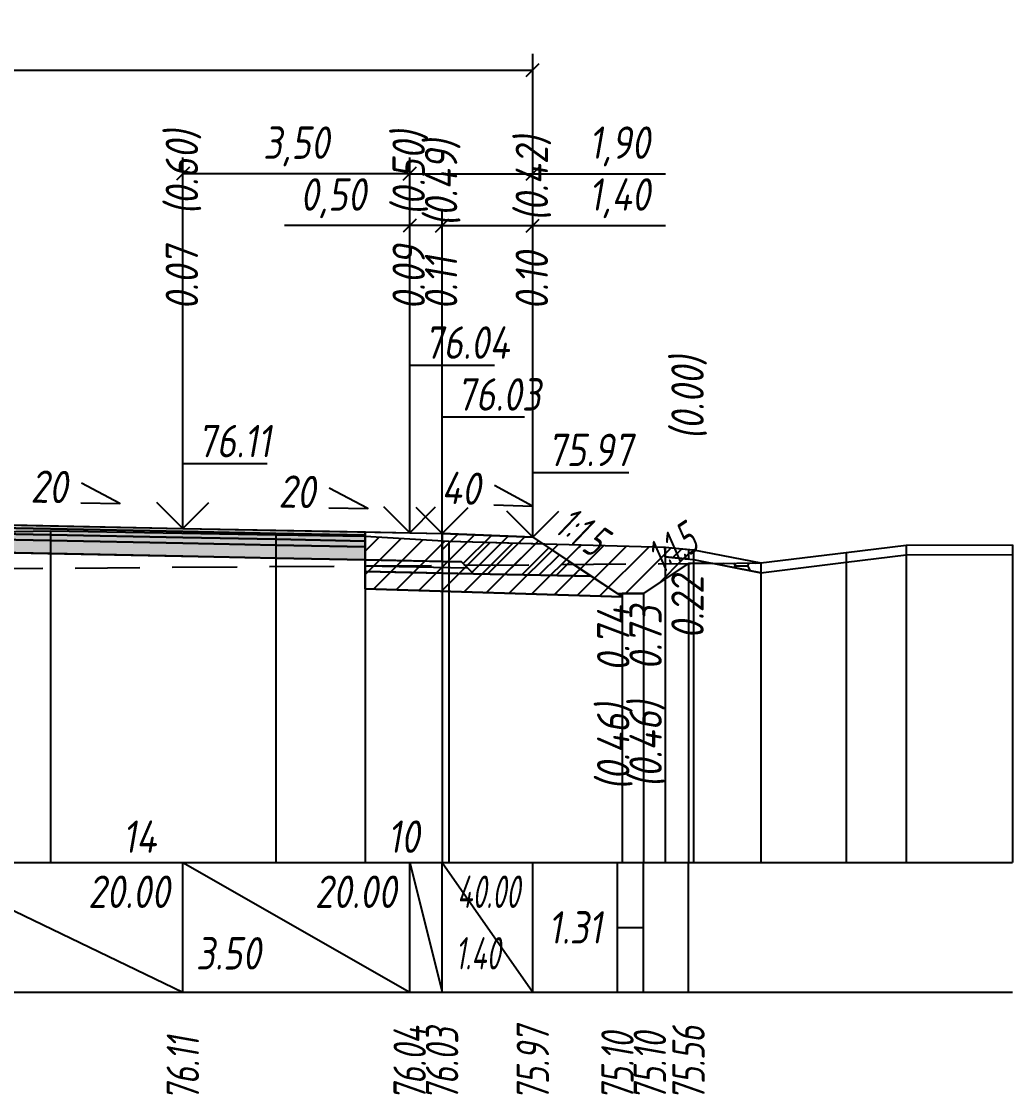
# Model space of a CAD drawing. Extents: x -717 to 1451, y -133302 to 233.
# Drawn here: x 166.4 to 242.8, y -16555.9 to -16473.1 of the extents above; entities that cross this region are included whole.
import ezdxf
from ezdxf.enums import TextEntityAlignment as Align

# ---------------------------------------------------------------- set-up
doc = ezdxf.new("R2010")
doc.units = 0
doc.linetypes.add('штриховая', pattern=[0.75, 0.5, -0.25])
for name, color, linetype in [('Интерполированный поперечник', 2, 'Continuous'), ('Код_514', 1, 'Continuous'), ('Контур_0', 7, 'Continuous'), ('Контур_2521', 7, 'Continuous'), ('Контур_2564', 7, 'Continuous'), ('Контур_2660', 7, 'Continuous'), ('Контур_2665', 7, 'Continuous'), ('Контур_400', 7, 'Continuous'), ('Контур_508', 7, 'Continuous'), ('Контур_512', 7, 'Continuous'), ('Контур_513', 7, 'Continuous'), ('Контур_818', 7, 'Continuous'), ('Красный поперечник', 1, 'Continuous'), ('Объём_2501', 7, 'Continuous'), ('Объём_2564', 7, 'Continuous'), ('Объём_2650', 7, 'Continuous'), ('Объём_2660', 7, 'Continuous'), ('Объём_2661', 7, 'Continuous'), ('Объём_2662', 7, 'Continuous'), ('Объём_2663', 7, 'Continuous'), ('Объём_2664', 7, 'Continuous'), ('Объём_2665', 7, 'Continuous'), ('Объём_2666', 7, 'Continuous'), ('Объём_2667', 7, 'Continuous'), ('Объём_2668', 7, 'Continuous'), ('Объём_2669', 7, 'Continuous'), ('Объём_2675', 7, 'Continuous'), ('Объём_2753', 7, 'Continuous'), ('Откосы', 7, 'Continuous'), ('Отметки покрытия', 7, 'Continuous'), ('Рабочие отметки', 7, 'Continuous'), ('Рабочие отметки доп.', 7, 'Continuous'), ('Слои выравнивания', 7, 'Continuous'), ('Таблица', 7, 'Continuous'), ('Уклоны проезжей части', 7, 'Continuous'), ('Черный поперечник', 3, 'Continuous')]:
    doc.layers.add(name, color=color, linetype=linetype)
for name, color, linetype, true_color in [('Контур_2540', 2, 'Continuous', 0xffff00), ('Контур_2560', 2, 'Continuous', 0xffff00), ('Контур_2561', 7, 'Continuous', 0xff8040), ('Контур_2562', 3, 'Continuous', 0x00ff00), ('Контур_2563', 7, 'Continuous', 0xff8000), ('Контур_2570', 7, 'Continuous', 0x80ff00), ('Контур_2725', 7, 'Continuous', 0x323232), ('Контур_2736', 4, 'Continuous', 0x00ffff), ('Контур_2737', 4, 'Continuous', 0x00ffff), ('Контур_2738', 4, 'Continuous', 0x00ffff), ('Контур_2739', 4, 'Continuous', 0x00ffff), ('Контур_2741', 4, 'Continuous', 0x00ffff), ('Контур_2742', 4, 'Continuous', 0x00ffff), ('Контур_2743', 4, 'Continuous', 0x00ffff), ('Контур_2744', 7, 'Continuous', 0xa4ffff), ('Контур_2745', 7, 'Continuous', 0xa4ffff), ('Контур_2747', 4, 'Continuous', 0x00ffff), ('Контур_2748', 4, 'Continuous', 0x00ffff), ('Контур_2749', 4, 'Continuous', 0x00ffff), ('Контур_2750', 4, 'Continuous', 0x00ffff), ('Контур_2751', 4, 'Continuous', 0x00ffff), ('Контур_2752', 4, 'Continuous', 0x00ffff), ('Контур_2760', 7, 'Continuous', 0x323232), ('Контур_2761', 7, 'Continuous', 0x323232), ('Контур_2762', 7, 'Continuous', 0x323232), ('Контур_2763', 7, 'Continuous', 0x323232), ('Контур_402', 7, 'Continuous', 0xff6464), ('Контур_703', 4, 'Continuous', 0x00ffff), ('Контур_705', 4, 'Continuous', 0x00ffff), ('Контур_707', 4, 'Continuous', 0x00ffff), ('Контур_720', 131, 'Continuous', 0xaaffff), ('Объём_2500', 7, 'Continuous', 0xc0c0c0), ('Объём_2520', 7, 'Continuous', 0x80ffff), ('Объём_2540', 2, 'Continuous', 0xffff00), ('Объём_2560', 2, 'Continuous', 0xffff00), ('Объём_2561', 7, 'Continuous', 0xff8040), ('Объём_2562', 3, 'Continuous', 0x00ff00), ('Объём_2563', 7, 'Continuous', 0xff8000), ('Объём_2570', 7, 'Continuous', 0x80ff00), ('Объём_2600', 7, 'Continuous', 0x808000), ('Объём_2746', 2, 'Continuous', 0xffff00)]:
    doc.layers.add(name, color=color, linetype=linetype, true_color=true_color)
doc.styles.get("Standard").update_dxf_attribs({"font": 'txt', "height": 2.5})
doc.styles.add('М', font='romand.shx', dxfattribs={"width": 0.8, "oblique": 10, "height": 2.5})
doc.dimstyles.new('ISO-25', dxfattribs={"dimtxt": 2.5, "dimasz": 2.5, "dimexe": 1.25, "dimexo": 0.625, "dimtad": 1, "dimtxsty": 'Standard', "dimcen": 2.5, "dimadec": 0, "dimazin": 0, "dimtfac": 1, "dimtmove": 0, "dimatfit": 3, "dimfxl": 1, "dimarcsym": 0})

# ---------------------------------------------------------------- blocks, each defined once
blk = doc.blocks.new('_Oblique')
at = {"color": 0, "linetype": 'ByBlock', "lineweight": -2}
blk.add_line((-0.5, -0.5), (0.5, 0.5), dxfattribs=at)
blk = doc.blocks.new('*D385')
at = {"color": 0, "lineweight": -2, "transparency": 16777216}
for p, q in [((198.828, -16512.05), (198.828, -16487.61)), ((205.828, -16512.33), (205.828, -16487.61)), ((198.828, -16488.86), (205.828, -16488.86)), ((205.828, -16488.86), (216.058, -16488.86))]:
    blk.add_line(p, q, dxfattribs=at)
at = {"layer": 'Defpoints', "color": 0, "transparency": 16777216}
for p in [(205.828, -16488.86), (198.828, -16512.675), (205.828, -16512.955)]:
    blk.add_point(p, dxfattribs=at)
at = {"color": 0, "lineweight": -2, "transparency": 16777216, "rotation": 180}
blk.add_blockref('_Oblique', (198.828, -16488.86), dxfattribs=at)
at = {"color": 0, "lineweight": -2, "transparency": 16777216}
blk.add_blockref('_Oblique', (205.828, -16488.86), dxfattribs=at)
at = {"color": 0, "transparency": 16777216, "insert": (212.518, -16486.747), "char_height": 2.5, "width": 8.75, "attachment_point": 5, "style": 'М'}
blk.add_mtext('1,40', dxfattribs=at)
blk = doc.blocks.new('*D387')
at = {"color": 0, "lineweight": -2, "transparency": 16777216}
for p, q in [((196.328, -16512), (196.328, -16487.61)), ((198.828, -16512.05), (198.828, -16487.61)), ((196.328, -16488.86), (186.674, -16488.86)), ((198.828, -16488.86), (196.328, -16488.86))]:
    blk.add_line(p, q, dxfattribs=at)
at = {"layer": 'Defpoints', "color": 0, "transparency": 16777216}
for p in [(198.828, -16488.86), (196.328, -16512.625), (198.828, -16512.675)]:
    blk.add_point(p, dxfattribs=at)
at = {"color": 0, "lineweight": -2, "transparency": 16777216, "rotation": 180}
blk.add_blockref('_Oblique', (196.328, -16488.86), dxfattribs=at)
at = {"color": 0, "lineweight": -2, "transparency": 16777216}
blk.add_blockref('_Oblique', (198.828, -16488.86), dxfattribs=at)
at = {"color": 0, "transparency": 16777216, "insert": (190.436, -16486.747), "char_height": 2.5, "width": 9.16667, "attachment_point": 5, "style": 'М'}
blk.add_mtext('0,50', dxfattribs=at)
blk = doc.blocks.new('*D389')
at = {"color": 0, "lineweight": -2, "transparency": 16777216}
for p, q in [((178.828, -16511.65), (178.828, -16483.61)), ((196.328, -16512), (196.328, -16483.61)), ((196.328, -16484.86), (178.828, -16484.86))]:
    blk.add_line(p, q, dxfattribs=at)
at = {"layer": 'Defpoints', "color": 0, "transparency": 16777216}
for p in [(178.828, -16484.86), (178.828, -16512.275), (196.328, -16512.625)]:
    blk.add_point(p, dxfattribs=at)
at = {"color": 0, "lineweight": -2, "transparency": 16777216, "rotation": 180}
blk.add_blockref('_Oblique', (178.828, -16484.86), dxfattribs=at)
at = {"color": 0, "lineweight": -2, "transparency": 16777216}
blk.add_blockref('_Oblique', (196.328, -16484.86), dxfattribs=at)
at = {"color": 0, "transparency": 16777216, "insert": (187.578, -16482.747), "char_height": 2.5, "width": 9.58333, "attachment_point": 5, "style": 'М'}
blk.add_mtext('3,50', dxfattribs=at)
blk = doc.blocks.new('*D390')
at = {"color": 0, "lineweight": -2, "transparency": 16777216}
for p, q in [((196.328, -16512), (196.328, -16483.61)), ((205.828, -16512.33), (205.828, -16483.61)), ((196.328, -16484.86), (205.828, -16484.86)), ((205.828, -16484.86), (216.058, -16484.86))]:
    blk.add_line(p, q, dxfattribs=at)
at = {"layer": 'Defpoints', "color": 0, "transparency": 16777216}
for p in [(196.328, -16484.86), (196.328, -16512.625), (205.828, -16512.955)]:
    blk.add_point(p, dxfattribs=at)
at = {"color": 0, "lineweight": -2, "transparency": 16777216, "rotation": 180}
blk.add_blockref('_Oblique', (196.328, -16484.86), dxfattribs=at)
at = {"color": 0, "lineweight": -2, "transparency": 16777216}
blk.add_blockref('_Oblique', (205.828, -16484.86), dxfattribs=at)
at = {"color": 0, "transparency": 16777216, "insert": (212.518, -16482.747), "char_height": 2.5, "width": 8.75, "attachment_point": 5, "style": 'М'}
blk.add_mtext('1,90', dxfattribs=at)
blk = doc.blocks.new('*D392')
at = {"color": 0, "lineweight": -2, "transparency": 16777216}
for p, q in [((110.328, -16512.33), (110.328, -16475.61)), ((205.828, -16512.33), (205.828, -16475.61)), ((110.328, -16476.86), (205.828, -16476.86))]:
    blk.add_line(p, q, dxfattribs=at)
at = {"layer": 'Defpoints', "color": 0, "transparency": 16777216}
for p in [(205.828, -16476.86), (110.328, -16512.955), (205.828, -16512.955)]:
    blk.add_point(p, dxfattribs=at)
at = {"color": 0, "lineweight": -2, "transparency": 16777216, "rotation": 180}
blk.add_blockref('_Oblique', (110.328, -16476.86), dxfattribs=at)
at = {"color": 0, "lineweight": -2, "transparency": 16777216}
blk.add_blockref('_Oblique', (205.828, -16476.86), dxfattribs=at)
at = {"color": 0, "transparency": 16777216, "insert": (158.078, -16474.747), "char_height": 2.5, "width": 10.41667, "attachment_point": 5, "style": 'М'}
blk.add_mtext('19,10', dxfattribs=at)

msp = doc.modelspace()

# ---------------------------------------------------------------- hatches: boundary and pattern name
at = {"layer": 'Объём_2563'}
h = msp.add_hatch(dxfattribs=at)
h.set_pattern_fill('ANSI31', color=256, scale=0.3)
h.paths.add_polyline_path([(201.247, -16515.711), (200.328, -16514.793), (198.828, -16514.763), (198.828, -16512.613), (205.828, -16512.893), (210.328, -16515.893)])
at = {"layer": 'Объём_2570'}
h = msp.add_hatch(dxfattribs=at)
h.set_pattern_fill('ANSI31', color=256, scale=0.2)
h.paths.add_polyline_path([(216.034, -16513.662), (217.844, -16513.836), (217.844, -16514.586), (216.034, -16514.412)])
at = {"layer": 'Объём_2600'}
h = msp.add_hatch(dxfattribs=at)
h.set_pattern_fill('ANSI31', color=6, scale=0.4)
h.paths.add_polyline_path([(217.844, -16514.928), (214.362, -16517.249), (212.72, -16517.249), (212.72, -16517.487), (192.892, -16516.892), (192.892, -16512.823), (199.349, -16513.199), (216.034, -16513.662), (216.034, -16514.412), (218.216, -16514.622), (219.718, -16514.915)])
h = msp.add_hatch(dxfattribs=at)
h.set_pattern_fill('HONEY', color=5, scale=0.3)
h.paths.add_polyline_path([(223.431, -16515.637), (219.718, -16514.915), (223.431, -16514.887)])
at = {"layer": 'Слои выравнивания'}
for color, points in [(2, [(158.078, -16511.798), (160.959, -16511.856), (161.876, -16511.874), (168.621, -16512.009), (178.828, -16512.213), (185.993, -16512.356), (192.892, -16512.494), (192.892, -16512.744), (185.993, -16512.606), (178.828, -16512.463), (168.621, -16512.259), (161.876, -16512.124), (160.959, -16512.106), (158.078, -16512.048)]), (3, [(158.078, -16512.048), (160.959, -16512.106), (161.876, -16512.124), (168.621, -16512.259), (178.828, -16512.463), (185.993, -16512.606), (192.892, -16512.744), (192.892, -16513.194), (185.993, -16513.056), (178.828, -16512.913), (168.621, -16512.709), (161.876, -16512.574), (160.959, -16512.556), (158.078, -16512.498)]), (4, [(158.078, -16512.498), (160.959, -16512.556), (161.876, -16512.574), (168.621, -16512.709), (178.828, -16512.913), (185.993, -16513.056), (192.892, -16513.194), (192.892, -16513.644), (185.993, -16513.506), (178.828, -16513.363), (168.621, -16513.159), (161.876, -16513.024), (160.959, -16513.006), (158.078, -16512.948)]), (5, [(158.078, -16512.948), (160.959, -16513.006), (161.876, -16513.024), (168.621, -16513.159), (178.828, -16513.363), (185.993, -16513.506), (192.892, -16513.644), (192.892, -16514.644), (185.993, -16514.506), (178.828, -16514.363), (168.621, -16514.159), (161.876, -16514.024), (160.959, -16514.006), (158.078, -16513.948)])]:
    msp.add_hatch(color=color, dxfattribs=at).paths.add_polyline_path(points)

# ---------------------------------------------------------------- linework, layer by layer
at = {"layer": 'Интерполированный поперечник', "linetype": 'штриховая', "ltscale": 10, "flags": 128}
msp.add_lwpolyline([(110.516, -16515.714), (223.431, -16514.887)], dxfattribs=at)
at = {"layer": 'Код_514'}
for p, q in [((158.078, -16538), (178.828, -16548)), ((178.828, -16548), (178.828, -16538)), ((178.828, -16538), (196.328, -16548)), ((196.328, -16548), (196.328, -16538)), ((196.328, -16538), (198.828, -16548)), ((198.828, -16548), (198.828, -16538)), ((198.828, -16538), (205.828, -16548)), ((205.828, -16548), (205.828, -16538)), ((212.362, -16548), (212.362, -16538)), ((214.362, -16548), (214.362, -16538)), ((217.844, -16548), (217.844, -16538)), ((212.362, -16543), (214.362, -16543))]:
    msp.add_line(p, q, dxfattribs=at)
at = {"layer": 'Контур_0', "flags": 128}
for points in [[(192.892, -16512.494), (198.828, -16512.613), (198.828, -16514.763), (192.892, -16514.644), (192.892, -16512.494), (192.892, -16512.494)], [(205.828, -16512.893), (208.979, -16514.993), (208.979, -16514.993), (208.979, -16514.993), (208.979, -16514.993), (208.979, -16514.993), (208.979, -16514.993), (208.979, -16514.993), (208.979, -16514.993), (208.979, -16514.993), (208.979, -16514.993), (208.979, -16514.993), (208.979, -16514.993), (208.979, -16514.993), (208.979, -16514.993), (212.362, -16517.249)], [(205.828, -16512.893), (208.979, -16514.993), (208.979, -16514.993), (208.979, -16514.993), (208.979, -16514.993), (208.979, -16514.993), (208.979, -16514.993), (208.979, -16514.993), (208.979, -16514.993), (208.979, -16514.993), (208.979, -16514.993), (208.979, -16514.993), (208.979, -16514.993), (208.979, -16514.993), (208.979, -16514.993), (212.362, -16517.249), (214.362, -16517.249), (217.844, -16514.928), (217.844, -16514.928), (217.844, -16514.928), (217.844, -16514.928), (217.844, -16514.928), (217.844, -16514.928), (217.844, -16514.928), (217.844, -16514.928), (217.844, -16514.928), (217.844, -16514.928), (217.844, -16514.928), (217.844, -16514.928), (217.844, -16514.928)], [(198.828, -16515.663), (192.892, -16515.544), (192.892, -16514.644), (200.328, -16514.793), (201.247, -16515.711), (198.828, -16515.663), (198.828, -16515.663)], [(198.828, -16514.763), (200.328, -16514.793), (201.247, -16515.711), (210.328, -16515.893)]]:
    msp.add_lwpolyline(points, dxfattribs=at)
at = {"layer": 'Контур_2521', "color": 250, "flags": 128}
msp.add_lwpolyline([(192.892, -16515.094), (200.787, -16515.252)], dxfattribs=at)
at = {"layer": 'Контур_2540', "flags": 128}
msp.add_lwpolyline([(196.328, -16515.613), (210.328, -16515.893), (212.72, -16517.487), (192.892, -16516.892), (192.892, -16515.544), (196.328, -16515.613), (196.328, -16515.613)], dxfattribs=at)
at = {"layer": 'Контур_2560', "flags": 128}
msp.add_lwpolyline([(198.828, -16512.613), (205.828, -16512.893), (205.828, -16512.893), (205.828, -16512.893)], dxfattribs=at)
at = {"layer": 'Контур_2561', "flags": 128}
msp.add_lwpolyline([(198.828, -16512.613), (198.828, -16512.613), (205.828, -16512.893), (205.828, -16512.893), (198.828, -16512.613)], dxfattribs=at)
at = {"layer": 'Контур_2562', "flags": 128}
msp.add_lwpolyline([(205.828, -16512.893), (205.828, -16512.893), (205.828, -16512.893), (205.828, -16512.893), (205.828, -16512.893)], dxfattribs=at)
at = {"layer": 'Контур_2563', "flags": 128}
msp.add_lwpolyline([(201.247, -16515.711), (200.328, -16514.793), (198.828, -16514.763), (198.828, -16512.613), (205.828, -16512.893), (210.328, -16515.893), (201.247, -16515.711), (201.247, -16515.711)], dxfattribs=at)
at = {"layer": 'Контур_2564', "flags": 128}
msp.add_lwpolyline([(198.828, -16512.613), (205.828, -16512.893)], dxfattribs=at)
at = {"layer": 'Контур_2570', "flags": 128}
msp.add_lwpolyline([(161.876, -16512.541), (168.621, -16512.418), (185.993, -16512.703), (192.892, -16512.823), (199.349, -16513.199), (216.034, -16513.662), (216.034, -16514.412), (218.216, -16514.622), (223.431, -16515.637), (223.431, -16515.637), (230.01, -16514.822), (234.644, -16514.259), (242.844, -16514.23)], dxfattribs=at)
at = {"layer": 'Контур_2660', "flags": 128}
msp.add_lwpolyline([(192.892, -16516.892), (212.72, -16517.487)], dxfattribs=at)
at = {"layer": 'Контур_2665', "flags": 128}
msp.add_lwpolyline([(205.828, -16512.893), (205.828, -16512.893)], dxfattribs=at)
at = {"layer": 'Контур_2725', "flags": 128}
msp.add_lwpolyline([(144.227, -16514.225), (158.078, -16513.948), (160.959, -16514.006), (161.876, -16514.024), (168.621, -16514.159), (178.828, -16514.363), (185.993, -16514.506), (192.892, -16514.644)], dxfattribs=at)
at = {"layer": 'Контур_2736', "flags": 128}
for points in [[(205.828, -16512.893), (208.979, -16514.993)], [(208.979, -16514.993), (212.362, -16517.249)]]:
    msp.add_lwpolyline(points, dxfattribs=at)
at = {"layer": 'Контур_2737', "flags": 128}
msp.add_lwpolyline([(208.979, -16514.993), (208.979, -16514.993)], dxfattribs=at)
at = {"layer": 'Контур_2738', "flags": 128}
msp.add_lwpolyline([(208.979, -16514.993), (208.979, -16514.993)], dxfattribs=at)
at = {"layer": 'Контур_2739', "flags": 128}
msp.add_lwpolyline([(208.979, -16514.993), (208.979, -16514.993)], dxfattribs=at)
at = {"layer": 'Контур_2741', "flags": 128}
msp.add_lwpolyline([(217.844, -16514.928), (217.844, -16514.928)], dxfattribs=at)
at = {"layer": 'Контур_2742', "flags": 128}
msp.add_lwpolyline([(217.844, -16514.928), (217.844, -16514.928)], dxfattribs=at)
at = {"layer": 'Контур_2743', "flags": 128}
msp.add_lwpolyline([(217.844, -16514.928), (217.844, -16514.928)], dxfattribs=at)
at = {"layer": 'Контур_2744', "flags": 128}
msp.add_lwpolyline([(217.844, -16514.928), (217.844, -16514.928)], dxfattribs=at)
msp.add_lwpolyline([(217.844, -16514.928), (217.844, -16514.928)], dxfattribs=at)
msp.add_lwpolyline([(217.844, -16514.928), (217.844, -16514.928)], dxfattribs=at)
msp.add_lwpolyline([(217.844, -16514.928), (217.844, -16514.928)], dxfattribs=at)
msp.add_lwpolyline([(217.844, -16514.928), (217.844, -16514.928)], dxfattribs=at)
msp.add_lwpolyline([(217.844, -16514.928), (217.844, -16514.928)], dxfattribs=at)
at = {"layer": 'Контур_2745', "flags": 128}
msp.add_lwpolyline([(208.979, -16514.993), (208.979, -16514.993)], dxfattribs=at)
msp.add_lwpolyline([(208.979, -16514.993), (208.979, -16514.993)], dxfattribs=at)
msp.add_lwpolyline([(208.979, -16514.993), (208.979, -16514.993)], dxfattribs=at)
msp.add_lwpolyline([(208.979, -16514.993), (208.979, -16514.993)], dxfattribs=at)
msp.add_lwpolyline([(208.979, -16514.993), (208.979, -16514.993)], dxfattribs=at)
msp.add_lwpolyline([(208.979, -16514.993), (208.979, -16514.993)], dxfattribs=at)
at = {"layer": 'Контур_2747', "flags": 128}
msp.add_lwpolyline([(208.979, -16514.993), (208.979, -16514.993)], dxfattribs=at)
at = {"layer": 'Контур_2748', "flags": 128}
msp.add_lwpolyline([(208.979, -16514.993), (208.979, -16514.993)], dxfattribs=at)
at = {"layer": 'Контур_2749', "flags": 128}
msp.add_lwpolyline([(208.979, -16514.993), (208.979, -16514.993)], dxfattribs=at)
at = {"layer": 'Контур_2750', "flags": 128}
msp.add_lwpolyline([(217.844, -16514.928), (217.844, -16514.928)], dxfattribs=at)
at = {"layer": 'Контур_2751', "flags": 128}
msp.add_lwpolyline([(217.844, -16514.928), (217.844, -16514.928)], dxfattribs=at)
at = {"layer": 'Контур_2752', "flags": 128}
msp.add_lwpolyline([(217.844, -16514.928), (217.844, -16514.928)], dxfattribs=at)
at = {"layer": 'Контур_2760', "flags": 128}
msp.add_lwpolyline([(144.227, -16512.075), (158.078, -16511.798), (160.959, -16511.856), (161.876, -16511.874), (168.621, -16512.009), (178.828, -16512.213), (185.993, -16512.356), (192.892, -16512.494)], dxfattribs=at)
at = {"layer": 'Контур_2761', "flags": 128}
msp.add_lwpolyline([(144.227, -16512.325), (158.078, -16512.048), (160.959, -16512.106), (161.876, -16512.124), (168.621, -16512.259), (178.828, -16512.463), (185.993, -16512.606), (192.892, -16512.744)], dxfattribs=at)
at = {"layer": 'Контур_2762', "flags": 128}
msp.add_lwpolyline([(144.227, -16512.775), (158.078, -16512.498), (160.959, -16512.556), (161.876, -16512.574), (168.621, -16512.709), (178.828, -16512.913), (185.993, -16513.056), (192.892, -16513.194)], dxfattribs=at)
at = {"layer": 'Контур_2763', "flags": 128}
msp.add_lwpolyline([(144.227, -16513.225), (158.078, -16512.948), (160.959, -16513.006), (161.876, -16513.024), (168.621, -16513.159), (178.828, -16513.363), (185.993, -16513.506), (192.892, -16513.644)], dxfattribs=at)
at = {"layer": 'Контур_400', "flags": 128}
msp.add_lwpolyline([(158.078, -16511.798), (178.828, -16512.213), (196.328, -16512.563), (196.328, -16512.563), (196.328, -16512.563), (196.328, -16512.563), (196.328, -16512.563), (196.328, -16512.563), (198.828, -16512.613)], dxfattribs=at)
at = {"layer": 'Контур_402', "flags": 128}
msp.add_lwpolyline([(105, -16517.44), (144.227, -16516.264), (144.227, -16514.225), (158.078, -16513.948), (192.892, -16514.644), (192.892, -16516.892), (212.72, -16517.487)], dxfattribs=at)
at = {"layer": 'Контур_508', "flags": 128}
msp.add_lwpolyline([(105, -16517.44), (144.227, -16516.264), (144.227, -16514.225), (158.078, -16513.948), (192.892, -16514.644), (192.892, -16516.892), (212.72, -16517.487), (212.72, -16517.249), (214.362, -16517.249), (217.844, -16514.928)], dxfattribs=at)
at = {"layer": 'Контур_512', "flags": 128}
msp.add_lwpolyline([(192.892, -16516.892), (212.72, -16517.487), (212.72, -16517.249), (214.362, -16517.249), (217.844, -16514.928)], dxfattribs=at)
at = {"layer": 'Контур_513', "flags": 128}
msp.add_lwpolyline([(105, -16517.44), (144.227, -16516.264), (144.227, -16514.225), (158.078, -16513.948), (192.892, -16514.644), (192.892, -16516.892), (212.72, -16517.487), (212.72, -16517.249), (214.362, -16517.249), (217.844, -16514.928)], dxfattribs=at)
at = {"layer": 'Контур_703', "flags": 128}
msp.add_lwpolyline([(205.828, -16512.893), (208.979, -16514.993)], dxfattribs=at)
at = {"layer": 'Контур_705', "flags": 128}
msp.add_lwpolyline([(208.979, -16514.993), (208.979, -16514.993)], dxfattribs=at)
at = {"layer": 'Контур_707', "flags": 128}
msp.add_lwpolyline([(214.362, -16517.249), (217.844, -16514.928)], dxfattribs=at)
at = {"layer": 'Контур_720', "flags": 128}
msp.add_lwpolyline([(212.362, -16517.249), (214.362, -16517.249)], dxfattribs=at)
at = {"layer": 'Контур_818', "flags": 128}
msp.add_lwpolyline([(105, -16517.195), (107.9, -16516.788), (110.516, -16516.464), (110.516, -16516.464), (113.917, -16516.055), (120.377, -16515.008), (120.377, -16514.258), (126.185, -16513.884), (130.053, -16513.866), (144.227, -16512.827), (158.078, -16512.602), (161.876, -16512.541), (168.621, -16512.418), (185.993, -16512.703), (192.892, -16512.823), (199.349, -16513.199), (216.034, -16513.662), (216.034, -16514.412), (217.844, -16514.586)], dxfattribs=at)
at = {"layer": 'Красный поперечник'}
for p, q in [((158.078, -16511.798), (178.828, -16512.213)), ((178.828, -16512.213), (196.328, -16512.563)), ((196.328, -16512.563), (198.828, -16512.613)), ((198.828, -16512.613), (205.828, -16512.893)), ((205.828, -16512.893), (212.362, -16517.249)), ((214.362, -16517.249), (217.844, -16514.928)), ((217.844, -16514.928), (217.844, -16538)), ((192.892, -16516.892), (192.892, -16538)), ((212.362, -16517.249), (214.362, -16517.249)), ((212.72, -16517.249), (212.72, -16538)), ((214.362, -16517.249), (214.362, -16538)), ((212.72, -16517.487), (212.72, -16538))]:
    msp.add_line(p, q, dxfattribs=at)
at = {"layer": 'Объём_2500', "flags": 128}
msp.add_lwpolyline([(192.892, -16512.494), (198.828, -16512.613), (198.828, -16514.763), (192.892, -16514.644), (192.892, -16512.494), (192.892, -16512.494)], dxfattribs=at)
at = {"layer": 'Объём_2501', "flags": 128}
msp.add_lwpolyline([(158.078, -16511.798), (178.828, -16512.213), (196.328, -16512.563), (196.328, -16512.563), (196.328, -16512.563), (196.328, -16512.563), (196.328, -16512.563), (196.328, -16512.563), (198.828, -16512.613)], dxfattribs=at)
at = {"layer": 'Объём_2520', "color": 250, "flags": 128}
msp.add_lwpolyline([(198.828, -16515.663), (192.892, -16515.544), (192.892, -16514.644), (200.328, -16514.793), (201.247, -16515.711), (198.828, -16515.663), (198.828, -16515.663)], dxfattribs=at)
at = {"layer": 'Объём_2540', "flags": 128}
msp.add_lwpolyline([(196.328, -16515.613), (210.328, -16515.893), (212.72, -16517.487), (192.892, -16516.892), (192.892, -16515.544), (196.328, -16515.613), (196.328, -16515.613)], dxfattribs=at)
at = {"layer": 'Объём_2560', "flags": 128}
msp.add_lwpolyline([(198.828, -16512.613), (205.828, -16512.893), (205.828, -16512.893), (205.828, -16512.893)], dxfattribs=at)
at = {"layer": 'Объём_2561', "flags": 128}
msp.add_lwpolyline([(198.828, -16512.613), (198.828, -16512.613), (205.828, -16512.893), (205.828, -16512.893), (198.828, -16512.613)], dxfattribs=at)
at = {"layer": 'Объём_2562', "flags": 128}
msp.add_lwpolyline([(205.828, -16512.893), (205.828, -16512.893), (205.828, -16512.893), (205.828, -16512.893), (205.828, -16512.893)], dxfattribs=at)
at = {"layer": 'Объём_2563', "color": 250, "flags": 128}
msp.add_lwpolyline([(201.247, -16515.711), (200.328, -16514.793), (198.828, -16514.763), (198.828, -16512.613), (205.828, -16512.893), (210.328, -16515.893), (201.247, -16515.711), (201.247, -16515.711)], dxfattribs=at)
at = {"layer": 'Объём_2564', "flags": 128}
msp.add_lwpolyline([(198.828, -16512.613), (205.828, -16512.893)], dxfattribs=at)
at = {"layer": 'Объём_2570', "flags": 128}
msp.add_lwpolyline([(216.034, -16513.662), (217.844, -16513.836), (217.844, -16514.586), (216.034, -16514.412), (216.034, -16513.662), (216.034, -16513.662)], dxfattribs=at)
at = {"layer": 'Объём_2600', "color": 5, "flags": 128}
msp.add_lwpolyline([(223.431, -16515.637), (219.718, -16514.915), (223.431, -16514.887), (223.431, -16515.637), (223.431, -16515.637)], dxfattribs=at)
at = {"layer": 'Объём_2650', "color": 6, "flags": 128}
msp.add_lwpolyline([(217.844, -16514.928), (214.362, -16517.249), (212.72, -16517.249), (212.72, -16517.487), (192.892, -16516.892), (192.892, -16512.823), (199.349, -16513.199), (216.034, -16513.662), (216.034, -16514.412), (218.216, -16514.622), (219.718, -16514.915), (217.844, -16514.928), (217.844, -16514.928)], dxfattribs=at)
at = {"layer": 'Объём_2660', "flags": 128}
msp.add_lwpolyline([(192.892, -16516.892), (212.72, -16517.487)], dxfattribs=at)
at = {"layer": 'Объём_2661', "flags": 128}
msp.add_lwpolyline([(205.828, -16512.893), (208.979, -16514.993), (212.362, -16517.249)], dxfattribs=at)
at = {"layer": 'Объём_2662', "flags": 128}
msp.add_lwpolyline([(214.362, -16517.249), (217.844, -16514.928)], dxfattribs=at)
at = {"layer": 'Объём_2663', "flags": 128}
msp.add_lwpolyline([(212.362, -16517.249), (214.362, -16517.249)], dxfattribs=at)
at = {"layer": 'Объём_2664', "flags": 128}
msp.add_lwpolyline([(212.362, -16517.249), (214.362, -16517.249)], dxfattribs=at)
at = {"layer": 'Объём_2665', "flags": 128}
msp.add_lwpolyline([(205.828, -16512.893), (205.828, -16512.893)], dxfattribs=at)
at = {"layer": 'Объём_2666', "flags": 128}
for points in [[(205.828, -16512.893), (208.979, -16514.993)], [(208.979, -16514.993), (212.362, -16517.249)]]:
    msp.add_lwpolyline(points, dxfattribs=at)
at = {"layer": 'Объём_2667', "flags": 128}
for points in [[(208.979, -16514.993), (208.979, -16514.993)], [(217.844, -16514.928), (217.844, -16514.928)]]:
    msp.add_lwpolyline(points, dxfattribs=at)
at = {"layer": 'Объём_2668', "flags": 128}
for points in [[(208.979, -16514.993), (208.979, -16514.993)], [(217.844, -16514.928), (217.844, -16514.928)]]:
    msp.add_lwpolyline(points, dxfattribs=at)
at = {"layer": 'Объём_2669', "flags": 128}
for points in [[(208.979, -16514.993), (208.979, -16514.993)], [(217.844, -16514.928), (217.844, -16514.928)]]:
    msp.add_lwpolyline(points, dxfattribs=at)
at = {"layer": 'Объём_2675', "flags": 128}
for points in [[(208.979, -16514.993), (208.979, -16514.993)], [(208.979, -16514.993), (208.979, -16514.993)], [(208.979, -16514.993), (208.979, -16514.993)], [(208.979, -16514.993), (208.979, -16514.993)], [(208.979, -16514.993), (208.979, -16514.993)], [(208.979, -16514.993), (208.979, -16514.993)], [(217.844, -16514.928), (217.844, -16514.928)], [(217.844, -16514.928), (217.844, -16514.928)], [(217.844, -16514.928), (217.844, -16514.928)], [(217.844, -16514.928), (217.844, -16514.928)], [(217.844, -16514.928), (217.844, -16514.928)], [(217.844, -16514.928), (217.844, -16514.928)]]:
    msp.add_lwpolyline(points, dxfattribs=at)
at = {"layer": 'Объём_2746', "flags": 128}
msp.add_lwpolyline([(212.72, -16517.487), (192.892, -16516.892), (192.892, -16512.823), (199.349, -16513.199), (206.589, -16513.4), (212.362, -16517.249), (212.72, -16517.249), (212.72, -16517.487), (212.72, -16517.487)], dxfattribs=at)
at = {"layer": 'Объём_2753', "flags": 128}
msp.add_lwpolyline([(192.892, -16512.494), (192.892, -16512.494)], dxfattribs=at)
at = {"layer": 'Откосы', "color": 1, "flags": 128}
for points in [[(170.966, -16510.239), (173.966, -16510.299), (170.996, -16508.739)], [(202.816, -16510.395), (205.813, -16510.515), (202.875, -16508.896)], [(190.091, -16510.621), (193.091, -16510.681), (190.121, -16509.122)]]:
    msp.add_lwpolyline(points, dxfattribs=at)
at = {"layer": 'Отметки покрытия', "color": 1}
for p, q in [((196.328, -16512.563), (196.328, -16499.613)), ((196.328, -16499.613), (202.878, -16499.613)), ((198.828, -16512.613), (198.828, -16503.613)), ((198.828, -16503.613), (205.178, -16503.613)), ((178.828, -16512.213), (178.828, -16507.213)), ((178.828, -16507.213), (185.328, -16507.213)), ((205.828, -16512.893), (205.828, -16507.893)), ((205.828, -16507.893), (213.228, -16507.893)), ((178.828, -16512.213), (176.828, -16510.213)), ((178.828, -16512.213), (180.828, -16510.213)), ((196.328, -16512.563), (194.328, -16510.563)), ((196.328, -16512.563), (198.328, -16510.563)), ((198.828, -16512.613), (196.828, -16510.613)), ((198.828, -16512.613), (200.828, -16510.613)), ((205.828, -16512.893), (203.828, -16510.893)), ((205.828, -16512.893), (207.828, -16510.893))]:
    msp.add_line(p, q, dxfattribs=at)
at = {"layer": 'Слои выравнивания'}
for p, q in [((192.892, -16512.494), (192.892, -16538)), ((198.828, -16512.613), (198.828, -16538))]:
    msp.add_line(p, q, dxfattribs=at)
at = {"layer": 'Слои выравнивания', "color": 2, "flags": 128}
msp.add_lwpolyline([(158.078, -16511.798), (160.959, -16511.856), (161.876, -16511.874), (168.621, -16512.009), (178.828, -16512.213), (185.993, -16512.356), (192.892, -16512.494), (192.892, -16512.744), (185.993, -16512.606), (178.828, -16512.463), (168.621, -16512.259), (161.876, -16512.124), (160.959, -16512.106), (158.078, -16512.048)], close=True, dxfattribs=at)
at = {"layer": 'Слои выравнивания', "color": 3, "flags": 128}
msp.add_lwpolyline([(158.078, -16512.048), (160.959, -16512.106), (161.876, -16512.124), (168.621, -16512.259), (178.828, -16512.463), (185.993, -16512.606), (192.892, -16512.744), (192.892, -16513.194), (185.993, -16513.056), (178.828, -16512.913), (168.621, -16512.709), (161.876, -16512.574), (160.959, -16512.556), (158.078, -16512.498)], close=True, dxfattribs=at)
at = {"layer": 'Слои выравнивания', "color": 4, "flags": 128}
msp.add_lwpolyline([(158.078, -16512.498), (160.959, -16512.556), (161.876, -16512.574), (168.621, -16512.709), (178.828, -16512.913), (185.993, -16513.056), (192.892, -16513.194), (192.892, -16513.644), (185.993, -16513.506), (178.828, -16513.363), (168.621, -16513.159), (161.876, -16513.024), (160.959, -16513.006), (158.078, -16512.948)], close=True, dxfattribs=at)
at = {"layer": 'Слои выравнивания', "color": 5, "flags": 128}
msp.add_lwpolyline([(158.078, -16512.948), (160.959, -16513.006), (161.876, -16513.024), (168.621, -16513.159), (178.828, -16513.363), (185.993, -16513.506), (192.892, -16513.644), (192.892, -16514.644), (185.993, -16514.506), (178.828, -16514.363), (168.621, -16514.159), (161.876, -16514.024), (160.959, -16514.006), (158.078, -16513.948)], close=True, dxfattribs=at)
at = {"layer": 'Таблица'}
for p, q in [((80, -16538), (242.844, -16538)), ((80, -16548), (242.844, -16548))]:
    msp.add_line(p, q, dxfattribs=at)
at = {"layer": 'Черный поперечник', "color": 7}
for p, q in [((168.621, -16512.418), (168.621, -16538)), ((185.993, -16512.703), (185.993, -16538)), ((192.892, -16512.823), (192.892, -16538)), ((199.349, -16513.199), (199.349, -16538)), ((216.034, -16513.662), (216.034, -16538)), ((218.216, -16513.872), (218.216, -16538)), ((234.644, -16513.509), (234.644, -16538)), ((242.844, -16513.48), (242.844, -16538)), ((230.01, -16514.072), (230.01, -16538)), ((223.431, -16514.887), (223.431, -16538))]:
    msp.add_line(p, q, dxfattribs=at)
at = {"layer": 'Черный поперечник', "flags": 128}
msp.add_lwpolyline([(80, -16518), (88.737, -16517.766), (90.269, -16517.756), (96.797, -16517.597), (107.9, -16516.038), (110.516, -16515.714), (113.917, -16515.305), (120.377, -16514.258), (126.185, -16513.884), (130.053, -16513.866), (144.227, -16512.827), (158.078, -16512.602), (161.876, -16512.541), (168.621, -16512.418), (185.993, -16512.703), (192.892, -16512.823), (199.349, -16513.199), (216.034, -16513.662), (218.216, -16513.872), (223.431, -16514.887), (230.01, -16514.072), (234.644, -16513.509), (242.844, -16513.48)], dxfattribs=at)

# ---------------------------------------------------------------- texts
at = {"layer": 'Код_514', "style": 'М', "oblique": 10}
for s, width, p in [('20.00', 0.8, (177.828, -16539)), ('20.00', 0.8, (195.328, -16539)), ('40.00', 0.6, (204.828, -16539))]:
    msp.add_text(s, height=2.5, dxfattribs=dict(at, width=width)).set_placement(p, align=Align.TOP_RIGHT)
at = {"layer": 'Код_514', "style": 'М', "oblique": 10, "width": 0.8}
msp.add_text('1.31', height=2.5, dxfattribs=at).set_placement((209.095, -16543), align=Align.MIDDLE_CENTER)
at = {"layer": 'Код_514', "style": 'М', "oblique": 10}
for s, width, p in [('3.50', 0.8, (179.828, -16547)), ('1.40', 0.6, (199.828, -16547))]:
    msp.add_text(s, height=2.5, dxfattribs=dict(at, width=width)).set_placement(p, align=Align.BOTTOM_LEFT)
at = {"layer": 'Код_514', "style": 'М', "oblique": 10, "width": 0.7}
for s, p in [('75.97', (205.828, -16556.382)), ('76.11', (178.828, -16556.382)), ('76.04', (196.328, -16556.382)), ('76.03', (198.828, -16556.382)), ('75.10', (212.362, -16556.382)), ('75.10', (214.862, -16556.382)), ('75.56', (217.844, -16556.382))]:
    msp.add_text(s, height=2.5, rotation=90, dxfattribs=at).set_placement(p, align=Align.MIDDLE_LEFT)
at = {"layer": 'Отметки покрытия', "color": 1, "style": 'М', "oblique": 10, "width": 0.8}
for s, p in [('76.04', (197.469, -16499.882)), ('76.03', (199.969, -16503.882)), ('76.11', (179.969, -16507.482)), ('75.97', (206.969, -16508.162))]:
    msp.add_text(s, height=2.5, dxfattribs=at).set_placement(p, align=Align.BOTTOM_LEFT)
at = {"layer": 'Рабочие отметки', "color": 1, "style": 'М', "oblique": 10, "width": 0.8}
for s, p in [('0.07', (178.75, -16495.363)), ('0.09', (196.25, -16495.363)), ('0.10', (205.75, -16495.363)), ('0.11', (198.75, -16495.363))]:
    msp.add_text(s, height=2.5, rotation=90, dxfattribs=at).set_placement(p, align=Align.MIDDLE_LEFT)
for s, p in [('0.22', (217.766, -16515.859)), ('0.74', (212.034, -16518.18)), ('0.73', (214.534, -16518.18))]:
    msp.add_text(s, height=2.5, rotation=90, dxfattribs=at).set_placement(p, align=Align.MIDDLE_RIGHT)
at = {"layer": 'Рабочие отметки доп.', "color": 1, "style": 'М', "oblique": 10, "width": 0.8}
for s, p in [('(0.60)', (178.75, -16488.013)), ('(0.50)', (196.25, -16488.063)), ('(0.49)', (198.75, -16488.913)), ('(0.42)', (205.75, -16488.513)), ('(0.00)', (217.766, -16505.359))]:
    msp.add_text(s, height=2.5, rotation=90, dxfattribs=at).set_placement(p, align=Align.MIDDLE_LEFT)
for p in [(212.034, -16525.73), (214.534, -16525.53)]:
    msp.add_text('(0.46)', height=2.5, rotation=90, dxfattribs=at).set_placement(p, align=Align.MIDDLE_RIGHT)
at = {"layer": 'Слои выравнивания', "style": 'М', "oblique": 10, "width": 0.8}
for s, p in [('14', (175.485, -16538)), ('10', (195.86, -16538))]:
    msp.add_text(s, height=2.5, dxfattribs=at).set_placement(p, align=Align.BOTTOM_CENTER)
at = {"layer": 'Уклоны проезжей части', "color": 1, "style": 'М', "oblique": 10}
for s, rotation, width, p in [('20', 358.85423, 0.8, (168.473, -16511.006)), ('20', 358.85423, 0.8, (187.598, -16511.388)), ('40', 357.70938, 0.8, (200.224, -16511.111)), ('1:1.5', 326.30994, 0.6, (208.511, -16514.112)), ('1:1.5', 33.69007, 0.6, (217.7, -16515.383))]:
    msp.add_text(s, height=2.5, rotation=rotation, dxfattribs=dict(at, width=width)).set_placement(p, align=Align.BOTTOM_CENTER)

# ---------------------------------------------------------------- dimensions: what is measured, and where the dimension line sits
at = {"color": 5}
dim = msp.add_linear_dim(base=(205.828, -16476.86), p1=(110.328, -16512.955), p2=(205.828, -16512.955), angle=180, dimstyle='ISO-25', override={"dimasz": 1, "dimlfac": 0.2, "dimzin": 0, "dimtxsty": 'М', "dimblk1": 'Oblique', "dimblk2": 'Oblique', "dimsah": 1}, dxfattribs=at)
dim.commit()
dim.dimension.update_dxf_attribs({"geometry": '*D392', "text_midpoint": (158.078, -16474.747)})
dim = msp.add_linear_dim(base=(178.828, -16484.86), p1=(196.328, -16512.625), p2=(178.828, -16512.275), dimstyle='ISO-25', override={"dimasz": 1, "dimlfac": 0.2, "dimzin": 0, "dimtxsty": 'М', "dimblk1": 'Oblique', "dimblk2": 'Oblique', "dimsah": 1}, dxfattribs=at)
dim.commit()
dim.dimension.update_dxf_attribs({"geometry": '*D389', "text_midpoint": (187.578, -16482.747)})
dim = msp.add_linear_dim(base=(196.328, -16484.86), p1=(205.828, -16512.955), p2=(196.328, -16512.625), dimstyle='ISO-25', override={"dimasz": 1, "dimlfac": 0.2, "dimzin": 0, "dimtxsty": 'М', "dimblk1": 'Oblique', "dimblk2": 'Oblique', "dimsah": 1}, dxfattribs=at)
dim.commit()
dim.dimension.update_dxf_attribs({"geometry": '*D390', "text_midpoint": (212.518, -16484.86), "dimtype": 160})
for base, p1, p2, picture, middle in [((198.828, -16488.86), (196.328, -16512.625), (198.828, -16512.675), '*D387', (190.436, -16488.86)), ((205.828, -16488.86), (198.828, -16512.675), (205.828, -16512.955), '*D385', (212.518, -16488.86))]:
    dim = msp.add_linear_dim(base=base, p1=p1, p2=p2, angle=180, dimstyle='ISO-25', override={"dimasz": 1, "dimlfac": 0.2, "dimzin": 0, "dimtxsty": 'М', "dimblk1": 'Oblique', "dimblk2": 'Oblique', "dimsah": 1}, dxfattribs=at)
    dim.commit()
    dim.dimension.update_dxf_attribs({"geometry": picture, "text_midpoint": middle, "dimtype": 160})

doc.saveas('drawing.dxf')
